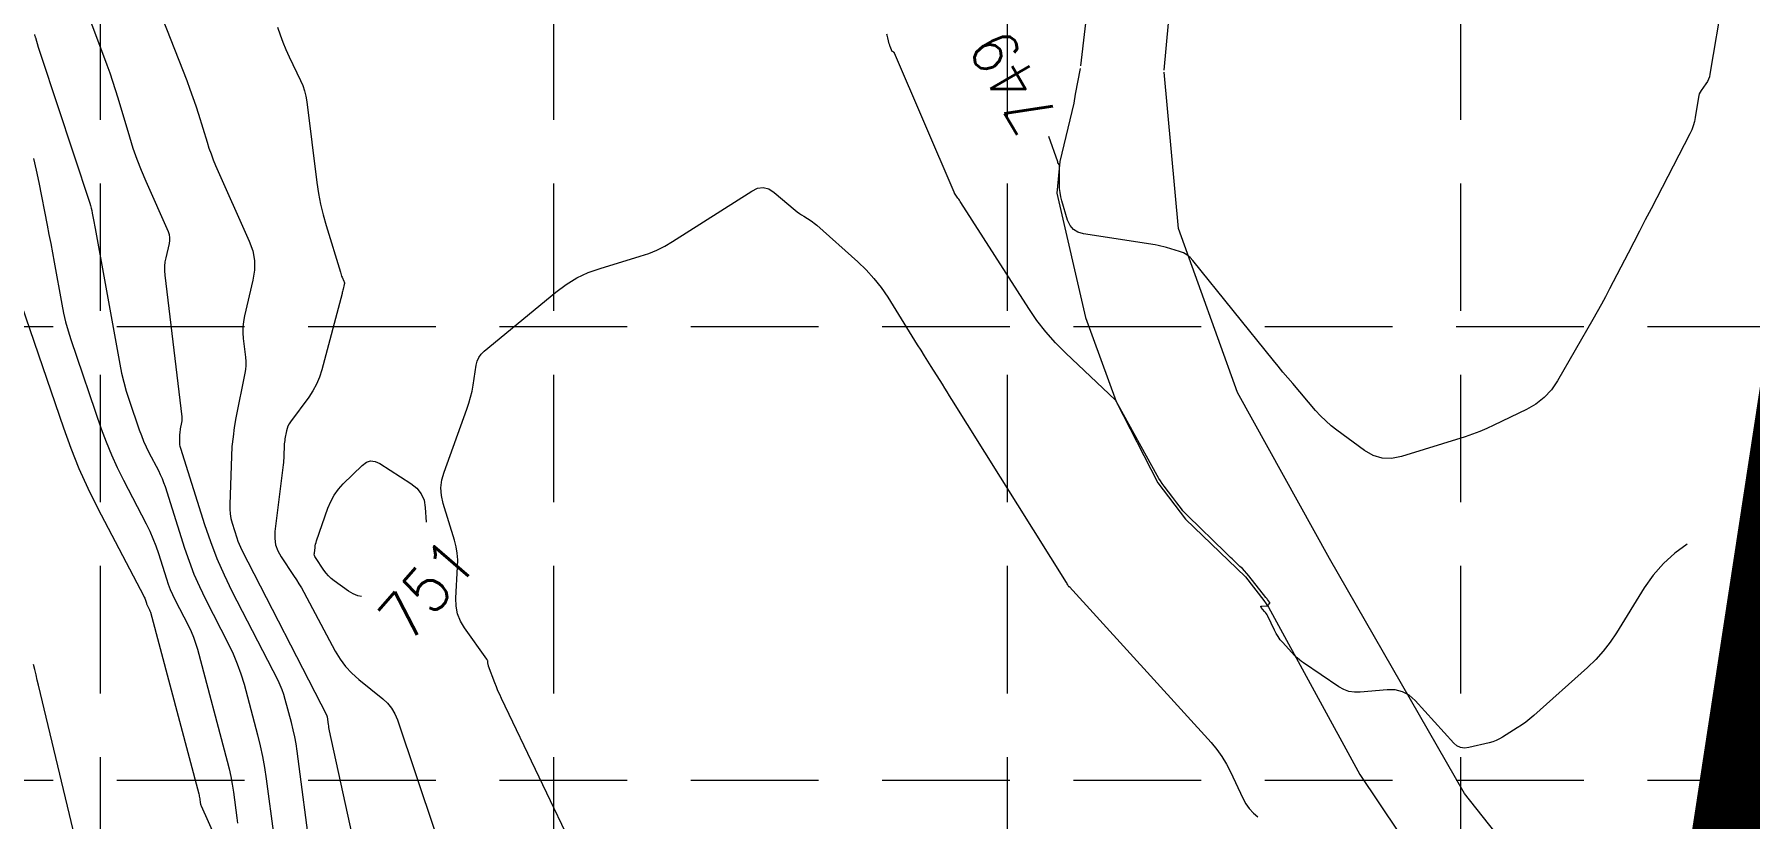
# Model space of a CAD drawing. Header units: feet. Extents: x 46644 to 49208, y 46045 to 47649.
# Drawn here: x 47760 to 47911.3, y 47483.3 to 47552.5 of the extents above; entities that cross this region are included whole.
import ezdxf
from ezdxf.enums import TextEntityAlignment as Align

# ---------------------------------------------------------------- set-up
doc = ezdxf.new("R2010")
doc.units = ezdxf.units.FT
doc.header["$MEASUREMENT"] = 0
doc.linetypes.add('DGN Style 3', pattern=[33.544038, 23.960027, -9.584011])
doc.linetypes.add('HIDDEN', pattern=[0.375, 0.25, -0.125])
for name, color, linetype, lineweight in [('EC', 35, 'Continuous', 0), ('Level 15', 1, 'Continuous', 0), ('LIMITS OF DISTURBANCE', 1, 'HIDDEN', 0)]:
    doc.layers.add(name, color=color, linetype=linetype, lineweight=lineweight)
doc.layers.add('GRID', color=254, linetype='HIDDEN')
doc.layers.add('SILT FENCE', color=200, linetype='Continuous')
doc.styles.add('Style-STANDARD', font='STANDARD.shx')

msp = doc.modelspace()

# ---------------------------------------------------------------- hatches: boundary and pattern name
at = {"layer": 'Level 15', "linetype": 'Continuous', "lineweight": 0}
h = msp.add_hatch(dxfattribs=at)
h.set_pattern_fill('CONCRT', style=0)
h.set_pattern_definition([(65.009, (47929.6965, 47394.2002), (-8.5075, -16.5926), [0.49254, -100.1936]), (-37.1792, (47929.90455, 47394.6466), (-42.5375, 33.1852), [0.44947, -95.6504]), (-161.9928, (47930.2627, 47394.375), (-17.015, -8.2963), [0.59257, -26.24447]), (81.6658, (47932.2089, 47392.3733), (-8.5075, -49.7778), [1.02482, -57.66912]), (-47.00862, (47932.3574, 47393.3873), (-76.5675, 82.963), [0.9081, -123.85574]), (-156.09414, (47932.9766, 47392.7231), (-76.5675, -33.1852), [0.82602, -101.53803]), (62.8545, (47927.828, 47396.5887), (0, -8.2963), [1.02484, -17.62166]), (-65.49846, (47928.29575, 47397.5007), (-25.5225, 58.0741), [0.92482, -81.131]), (-174.93384, (47928.6793, 47396.6591), (-8.5075, 0), [0.83634, -93.11318]), (-56.873, (47932.4458, 47395.93156), (-42.5375, 66.3704), [0.1281, -108.84326]), (66.2754, (47934.435, 47397.4767), (-17.015, -41.4815), [0.17493, -63.26007]), (66.2754, (47931.6644, 47390.4969), (-17.015, -41.4815), [0.17493, -63.26007]), (66.2754, (47930.0482, 47392.5571), (-17.015, -41.4815), [0.17493, -63.26007]), (-83.49977, (47934.2707, 47392.111), (0, -8.2963), [0.1608, -74.98902]), (66.2754, (47930.2258, 47397.0682), (-17.015, -41.4815), [0.17493, -63.26007]), (66.2754, (47927.3486, 47393.2853), (-17.015, -41.4815), [0.17493, -63.26007]), (65.009, (47927.3842, 47391.4204), (-8.5075, -16.5926), [0.49254, -100.1936]), (-37.1792, (47927.59225, 47391.8668), (-42.5375, 33.1852), [0.44947, -95.6504]), (-161.9928, (47927.9504, 47391.5952), (-17.015, -8.2963), [0.59257, -26.24447]), (65.009, (47934.3107, 47395.46976), (-8.5075, -16.5926), [0.49254, -100.1936]), (-37.1792, (47934.51875, 47395.9162), (-42.5375, 33.1852), [0.44947, -95.6504]), (-161.9928, (47934.8769, 47395.6446), (-17.015, -8.2963), [0.59257, -26.24447]), (-56.873, (47927.0465, 47398.7527), (-42.5375, 66.3704), [0.1281, -108.84326]), (-56.873, (47935.48297, 47398.7932), (-42.5375, 66.3704), [0.1281, -108.84326])])
edge = h.paths.add_edge_path()
edge.add_arc((48696.03, 47318.74), 789.5, 171.58064, 178.71823)
edge.add_arc((47802.75, 47338.73), 104, 352.5166, 358.7182, ccw=False)
edge.add_arc((47978.49, 47314.11), 73.46, 171.3269, 179.0647)
edge.add_line((47905.04, 47315.31), (47901.04, 47315.29))
edge.add_arc((47978.49, 47314.11), 77.46, 171.3884, 179.1262, ccw=False)
edge.add_arc((47802.75, 47338.73), 100, 352.5166, 358.7182)
edge.add_arc((48696.03, 47318.74), 793.5, 171.2548, 178.71823, ccw=False)
edge.add_line((47911.75, 47439.39), (47909.7, 47442.33))
edge.add_arc((48721.56, 47311), 822.42, 170.12245, 170.81109, ccw=False)
edge.add_line((47911.34, 47452.08), (47913.31, 47449.09))
edge.add_arc((48696.03, 47318.74), 793.5, 167.29463, 170.54514, ccw=False)
edge.add_arc((47833.19, 47513.28), 91, 347.2946, 352.7212)
edge.add_line((47923.45, 47501.75), (47927.53, 47533.64))
edge.add_arc((48035.65, 47519.83), 109, 163.1125, 172.7212, ccw=False)
edge.add_line((47931.35, 47551.5), (47937.53, 47571.86))
edge.add_line((47937.53, 47571.86), (47941.36, 47570.7))
edge.add_line((47941.36, 47570.7), (47935.18, 47550.34))
edge.add_arc((48035.65, 47519.83), 105, 163.1125, 172.7212)
edge.add_line((47931.5, 47533.14), (47927.42, 47501.24))
edge.add_arc((47833.19, 47513.28), 95, 347.2946, 352.7212, ccw=False)
edge.add_arc((48696.03, 47318.74), 789.5, 167.29463, 170.85932)
edge.add_line((47916.55, 47444.16), (47920.64, 47437.96))
edge.add_line((47920.64, 47437.96), (47919.17, 47427.98))
edge.add_line((47919.17, 47427.98), (47915.04, 47434.34))

# ---------------------------------------------------------------- linework, layer by layer
at = {"layer": 'EC', "color": 35, "linetype": 'DGN Style 3', "lineweight": 0}
for p, q in [((47910.57, 47565.62), (47907.79, 47548.98)), ((47769.41, 47558.73), (47773.45, 47548.42)), ((47766.43, 47549.79), (47764.01, 47556.28)), ((47781.45, 47553.14), (47781.68, 47552.47)), ((47760.01, 47552.48), (47760.02, 47552.45)), ((47760.02, 47552.45), (47760.03, 47552.42)), ((47760.03, 47552.42), (47760.07, 47552.31)), ((47760.07, 47552.31), (47760.08, 47552.29)), ((47760.08, 47552.29), (47760.09, 47552.26)), ((47760.09, 47552.26), (47760.09, 47552.24)), ((47760.09, 47552.24), (47760.1, 47552.22)), ((47760.1, 47552.22), (47760.35, 47551.38)), ((47760.35, 47551.38), (47760.4, 47551.2)), ((47781.68, 47552.47), (47781.93, 47551.81)), ((47781.93, 47551.81), (47782.2, 47551.16)), ((47835.22, 47552.42), (47835.18, 47552.53)), ((47835.26, 47552.31), (47835.22, 47552.42)), ((47835.29, 47552.2), (47835.26, 47552.31)), ((47835.41, 47551.66), (47835.29, 47552.2)), ((47835.43, 47551.6), (47835.41, 47551.66)), ((47835.45, 47551.54), (47835.43, 47551.6)), ((47835.47, 47551.48), (47835.45, 47551.54)), ((47835.49, 47551.42), (47835.47, 47551.48)), ((47835.6, 47551.15), (47835.49, 47551.42)), ((47760.4, 47551.2), (47760.46, 47551.02)), ((47760.46, 47551.02), (47760.52, 47550.84)), ((47760.52, 47550.84), (47760.57, 47550.66)), ((47760.57, 47550.66), (47764.89, 47537.6)), ((47782.2, 47551.16), (47782.49, 47550.51)), ((47782.49, 47550.51), (47783.49, 47548.43)), ((47835.6, 47551.14), (47835.6, 47551.15)), ((47835.61, 47551.13), (47835.6, 47551.14)), ((47835.61, 47551.12), (47835.61, 47551.13)), ((47835.62, 47551.1), (47835.61, 47551.12)), ((47835.63, 47551.04), (47835.62, 47551.1)), ((47835.64, 47551.02), (47835.63, 47551.04)), ((47835.65, 47551.01), (47835.64, 47551.02)), ((47835.66, 47550.99), (47835.65, 47551.01)), ((47835.68, 47550.98), (47835.66, 47550.99)), ((47835.79, 47550.93), (47835.68, 47550.98)), ((47835.82, 47550.91), (47835.79, 47550.93)), ((47835.84, 47550.89), (47835.82, 47550.91)), ((47835.86, 47550.87), (47835.84, 47550.89)), ((47835.88, 47550.84), (47835.86, 47550.87)), ((47841.14, 47538.58), (47835.88, 47550.84)), ((47766.69, 47549.07), (47766.43, 47549.79)), ((47766.94, 47548.34), (47766.69, 47549.07)), ((47773.45, 47548.42), (47773.73, 47547.68)), ((47783.49, 47548.43), (47783.68, 47547.98)), ((47907.66, 47548.55), (47907.56, 47548.34)), ((47907.74, 47548.76), (47907.66, 47548.55)), ((47907.79, 47548.98), (47907.74, 47548.76)), ((47767.18, 47547.61), (47766.94, 47548.34)), ((47767.4, 47546.87), (47767.18, 47547.61)), ((47768.42, 47543.42), (47767.4, 47546.87)), ((47773.73, 47547.68), (47774, 47546.94)), ((47774, 47546.94), (47774.25, 47546.2)), ((47783.68, 47547.98), (47783.84, 47547.51)), ((47783.84, 47547.51), (47783.96, 47547.04)), ((47783.96, 47547.04), (47784.04, 47546.55)), ((47906.77, 47546.95), (47906.49, 47545.18)), ((47906.8, 47547.11), (47906.77, 47546.95)), ((47906.85, 47547.26), (47906.8, 47547.11)), ((47906.92, 47547.4), (47906.85, 47547.26)), ((47907.01, 47547.54), (47906.92, 47547.4)), ((47907.44, 47548.15), (47907.01, 47547.54)), ((47907.56, 47548.34), (47907.44, 47548.15)), ((47774.25, 47546.2), (47774.48, 47545.45)), ((47774.48, 47545.45), (47775.24, 47542.99)), ((47784.04, 47546.55), (47784.93, 47539.42)), ((47906.19, 47544.08), (47906.02, 47543.73)), ((47906.32, 47544.43), (47906.19, 47544.08)), ((47906.42, 47544.8), (47906.32, 47544.43)), ((47906.49, 47545.18), (47906.42, 47544.8)), ((47768.73, 47542.43), (47768.42, 47543.42)), ((47769.08, 47541.45), (47768.73, 47542.43)), ((47775.24, 47542.99), (47775.4, 47542.47)), ((47775.4, 47542.47), (47775.59, 47541.95)), ((47850.27, 47541.27), (47849.48, 47543.5)), ((47906.02, 47543.73), (47902.59, 47537.1)), ((47759.92, 47541.56), (47760.18, 47540.51)), ((47769.45, 47540.48), (47769.08, 47541.45)), ((47775.59, 47541.95), (47775.79, 47541.44)), ((47775.79, 47541.44), (47776, 47540.93)), ((47776, 47540.93), (47778.97, 47534.25)), ((47850.28, 47541.26), (47850.27, 47541.27)), ((47850.28, 47541.25), (47850.28, 47541.26)), ((47850.28, 47541.24), (47850.28, 47541.25)), ((47850.28, 47541.22), (47850.28, 47541.24)), ((47850.29, 47541.16), (47850.28, 47541.22)), ((47850.29, 47541.15), (47850.29, 47541.16)), ((47850.3, 47541.13), (47850.29, 47541.15)), ((47850.31, 47541.11), (47850.3, 47541.13)), ((47850.32, 47541.1), (47850.31, 47541.11)), ((47850.38, 47541.03), (47850.32, 47541.1)), ((47850.39, 47541.01), (47850.38, 47541.03)), ((47850.4, 47540.99), (47850.39, 47541.01)), ((47850.41, 47540.97), (47850.4, 47540.99)), ((47850.41, 47540.94), (47850.41, 47540.97)), ((47850.41, 47539.27), (47850.41, 47540.94)), ((47760.18, 47540.51), (47760.4, 47539.44)), ((47760.4, 47539.44), (47761.14, 47535.66)), ((47769.86, 47539.52), (47769.45, 47540.48)), ((47771.83, 47535.08), (47769.86, 47539.52)), ((47784.93, 47539.42), (47785.07, 47538.46)), ((47785.07, 47538.46), (47785.25, 47537.51)), ((47816.29, 47534.22), (47823.28, 47538.68)), ((47823.28, 47538.68), (47823.8, 47538.92)), ((47823.8, 47538.92), (47824.3, 47538.98)), ((47824.3, 47538.98), (47824.79, 47538.86)), ((47824.79, 47538.86), (47825.27, 47538.55)), ((47825.27, 47538.55), (47827.12, 47537)), ((47841.14, 47538.57), (47841.14, 47538.58)), ((47841.14, 47538.56), (47841.14, 47538.57)), ((47841.14, 47538.57), (47841.14, 47538.57)), ((47841.15, 47538.56), (47841.14, 47538.56)), ((47841.16, 47538.53), (47841.15, 47538.56)), ((47841.16, 47538.52), (47841.16, 47538.53)), ((47841.16, 47538.53), (47841.16, 47538.53)), ((47841.16, 47538.5), (47841.16, 47538.52)), ((47841.16, 47538.52), (47841.16, 47538.52)), ((47841.16, 47538.52), (47841.16, 47538.52)), ((47841.16, 47538.49), (47841.16, 47538.5)), ((47841.16, 47538.5), (47841.16, 47538.5)), ((47841.16, 47538.5), (47841.16, 47538.5)), ((47841.46, 47538.06), (47841.16, 47538.49)), ((47841.16, 47538.49), (47841.16, 47538.49)), ((47841.53, 47537.96), (47841.46, 47538.06)), ((47841.59, 47537.87), (47841.53, 47537.96)), ((47841.66, 47537.77), (47841.59, 47537.87)), ((47841.72, 47537.67), (47841.66, 47537.77)), ((47850.43, 47538.9), (47850.41, 47539.27)), ((47850.47, 47538.54), (47850.43, 47538.9)), ((47850.53, 47538.18), (47850.47, 47538.54)), ((47850.63, 47537.82), (47850.53, 47538.18)), ((47851.14, 47536.11), (47850.63, 47537.82)), ((47764.89, 47537.6), (47764.96, 47537.39)), ((47764.96, 47537.39), (47765.02, 47537.17)), ((47765.02, 47537.17), (47765.07, 47536.95)), ((47765.07, 47536.95), (47765.12, 47536.73)), ((47765.12, 47536.73), (47765.26, 47536)), ((47785.25, 47537.51), (47785.47, 47536.57)), ((47785.47, 47536.57), (47785.74, 47535.63)), ((47827.12, 47537), (47827.3, 47536.85)), ((47827.3, 47536.85), (47827.49, 47536.71)), ((47827.49, 47536.71), (47827.68, 47536.58)), ((47827.68, 47536.58), (47827.87, 47536.45)), ((47827.87, 47536.45), (47828.52, 47536.05)), ((47847.71, 47528.33), (47841.72, 47537.67)), ((47902.59, 47537.1), (47902.09, 47536.13)), ((47761.14, 47535.66), (47761.29, 47534.85)), ((47761.29, 47534.85), (47761.45, 47534.04)), ((47765.26, 47536), (47765.29, 47535.84)), ((47765.29, 47535.84), (47765.32, 47535.68)), ((47765.32, 47535.68), (47765.35, 47535.53)), ((47765.35, 47535.53), (47765.38, 47535.37)), ((47765.38, 47535.37), (47767.54, 47523.42)), ((47771.92, 47534.83), (47771.83, 47535.08)), ((47771.96, 47534.57), (47771.92, 47534.83)), ((47785.74, 47535.63), (47787, 47531.51)), ((47828.52, 47536.05), (47828.65, 47535.96)), ((47828.65, 47535.96), (47828.78, 47535.86)), ((47828.78, 47535.86), (47828.91, 47535.76)), ((47828.91, 47535.76), (47829.03, 47535.66)), ((47829.03, 47535.66), (47832.63, 47532.44)), ((47851.35, 47535.65), (47851.14, 47536.11)), ((47851.65, 47535.29), (47851.35, 47535.65)), ((47852.04, 47535.04), (47851.65, 47535.29)), ((47852.53, 47534.91), (47852.04, 47535.04)), ((47858.86, 47533.92), (47852.53, 47534.91)), ((47901.59, 47535.15), (47901.08, 47534.18)), ((47902.09, 47536.13), (47901.59, 47535.15)), ((47761.45, 47534.04), (47761.6, 47533.23)), ((47761.6, 47533.23), (47761.75, 47532.41)), ((47771.63, 47532.8), (47771.92, 47534.05)), ((47771.92, 47534.05), (47771.97, 47534.31)), ((47771.97, 47534.31), (47771.96, 47534.57)), ((47778.97, 47534.25), (47779.27, 47533.41)), ((47779.27, 47533.41), (47779.42, 47532.56)), ((47814.19, 47533.17), (47814.91, 47533.47)), ((47814.91, 47533.47), (47815.61, 47533.82)), ((47815.61, 47533.82), (47816.29, 47534.22)), ((47859.11, 47533.88), (47858.86, 47533.92)), ((47859.37, 47533.82), (47859.11, 47533.88)), ((47859.62, 47533.76), (47859.37, 47533.82)), ((47859.86, 47533.69), (47859.62, 47533.76)), ((47861.02, 47533.35), (47859.86, 47533.69)), ((47861.36, 47533.22), (47861.02, 47533.35)), ((47901.08, 47534.18), (47900.58, 47533.21)), ((47757.76, 47531.89), (47762.57, 47517.8)), ((47761.75, 47532.41), (47762.42, 47528.71)), ((47771.51, 47531.65), (47771.52, 47532.04)), ((47771.52, 47532.04), (47771.55, 47532.42)), ((47771.55, 47532.42), (47771.63, 47532.8)), ((47779.42, 47532.56), (47779.43, 47531.69)), ((47808.86, 47531.48), (47809.91, 47531.85)), ((47809.91, 47531.85), (47813.45, 47532.92)), ((47813.45, 47532.92), (47814.19, 47533.17)), ((47832.63, 47532.44), (47833.38, 47531.73)), ((47833.38, 47531.73), (47834.06, 47530.97)), ((47861.66, 47533.04), (47861.36, 47533.22)), ((47861.94, 47532.83), (47861.66, 47533.04)), ((47862.19, 47532.56), (47861.94, 47532.83)), ((47869.29, 47523.73), (47862.19, 47532.56)), ((47900.58, 47533.21), (47898.93, 47530.04)), ((47771.54, 47531.26), (47771.51, 47531.65)), ((47773.04, 47518.77), (47771.54, 47531.26)), ((47779.29, 47530.81), (47778.55, 47527.67)), ((47779.43, 47531.69), (47779.29, 47530.81)), ((47787, 47531.51), (47787.03, 47531.4)), ((47787.03, 47531.4), (47787.07, 47531.29)), ((47787.07, 47531.29), (47787.11, 47531.18)), ((47787.11, 47531.18), (47787.16, 47531.08)), ((47787.16, 47531.08), (47787.31, 47530.73)), ((47787.34, 47530.43), (47787.24, 47530.01)), ((47787.31, 47530.73), (47787.34, 47530.66)), ((47787.34, 47530.66), (47787.35, 47530.58)), ((47787.35, 47530.51), (47787.34, 47530.43)), ((47787.35, 47530.58), (47787.35, 47530.51)), ((47806.01, 47529.77), (47806.91, 47530.44)), ((47806.91, 47530.44), (47807.86, 47531.01)), ((47807.86, 47531.01), (47808.86, 47531.48)), ((47834.06, 47530.97), (47834.69, 47530.16)), ((47762.42, 47528.71), (47762.58, 47527.92)), ((47787.15, 47529.64), (47785.36, 47522.9)), ((47787.17, 47529.73), (47787.15, 47529.64)), ((47787.19, 47529.82), (47787.17, 47529.73)), ((47787.22, 47529.92), (47787.19, 47529.82)), ((47787.24, 47530.01), (47787.22, 47529.92)), ((47799.69, 47524.55), (47806.01, 47529.77)), ((47834.69, 47530.16), (47835.27, 47529.31)), ((47835.27, 47529.31), (47837.88, 47525.1)), ((47898.21, 47528.69), (47897.84, 47528.02)), ((47898.57, 47529.36), (47898.21, 47528.69)), ((47898.93, 47530.04), (47898.57, 47529.36)), ((47762.58, 47527.92), (47762.76, 47527.14)), ((47778.45, 47527.17), (47778.4, 47526.67)), ((47778.55, 47527.67), (47778.45, 47527.17)), ((47848.43, 47527.27), (47847.71, 47528.33)), ((47849.22, 47526.26), (47848.43, 47527.27)), ((47897.46, 47527.36), (47894.34, 47521.94)), ((47897.84, 47528.02), (47897.46, 47527.36)), ((47762.76, 47527.14), (47762.98, 47526.36)), ((47762.98, 47526.36), (47763.23, 47525.59)), ((47778.4, 47526.67), (47778.39, 47526.17)), ((47778.39, 47526.17), (47778.43, 47525.66)), ((47778.43, 47525.66), (47778.63, 47524.01)), ((47850.06, 47525.3), (47849.22, 47526.26)), ((47763.23, 47525.59), (47765.91, 47517.71)), ((47799.22, 47523.99), (47799.42, 47524.29)), ((47799.42, 47524.29), (47799.69, 47524.55)), ((47837.88, 47525.1), (47838.18, 47524.63)), ((47838.18, 47524.63), (47838.48, 47524.15)), ((47838.48, 47524.15), (47838.77, 47523.67)), ((47850.97, 47524.39), (47850.06, 47525.3)), ((47855.33, 47520.26), (47850.97, 47524.39)), ((47767.54, 47523.42), (47767.71, 47522.61)), ((47778.63, 47522.95), (47778.58, 47522.6)), ((47778.63, 47524.01), (47778.66, 47523.65)), ((47778.66, 47523.3), (47778.63, 47522.95)), ((47778.66, 47523.65), (47778.66, 47523.3)), ((47785.36, 47522.9), (47785.16, 47522.26)), ((47798.71, 47521.55), (47798.98, 47523.31)), ((47798.98, 47523.31), (47799.07, 47523.67)), ((47799.07, 47523.67), (47799.22, 47523.99)), ((47838.77, 47523.67), (47839.07, 47523.19)), ((47839.07, 47523.19), (47840.06, 47521.63)), ((47869.71, 47523.22), (47869.29, 47523.73)), ((47870.13, 47522.7), (47869.71, 47523.22)), ((47870.56, 47522.19), (47870.13, 47522.7)), ((47767.71, 47522.61), (47767.9, 47521.81)), ((47767.9, 47521.81), (47768.12, 47521.02)), ((47778.58, 47522.6), (47777.79, 47518.67)), ((47784.9, 47521.65), (47784.58, 47521.06)), ((47785.16, 47522.26), (47784.9, 47521.65)), ((47798.61, 47521.01), (47798.71, 47521.55)), ((47840.06, 47521.63), (47840.27, 47521.29)), ((47840.27, 47521.29), (47840.48, 47520.96)), ((47870.99, 47521.69), (47870.56, 47522.19)), ((47873.01, 47519.33), (47870.99, 47521.69)), ((47893.8, 47521.15), (47893.17, 47520.46)), ((47894.34, 47521.94), (47893.8, 47521.15)), ((47768.12, 47521.02), (47768.37, 47520.23)), ((47768.37, 47520.23), (47769.26, 47517.62)), ((47784.21, 47520.5), (47782.6, 47518.31)), ((47784.58, 47521.06), (47784.21, 47520.5)), ((47798.16, 47519.45), (47798.34, 47519.96)), ((47798.34, 47519.96), (47798.49, 47520.48)), ((47798.49, 47520.48), (47798.61, 47521.01)), ((47840.48, 47520.96), (47840.69, 47520.62)), ((47840.69, 47520.62), (47840.9, 47520.29)), ((47840.9, 47520.29), (47851.02, 47504.15)), ((47855.34, 47520.26), (47855.33, 47520.26)), ((47855.34, 47520.25), (47855.34, 47520.26)), ((47855.35, 47520.25), (47855.34, 47520.25)), ((47855.35, 47520.24), (47855.35, 47520.25)), ((47855.37, 47520.22), (47855.35, 47520.24)), ((47855.38, 47520.22), (47855.37, 47520.22)), ((47855.39, 47520.21), (47855.38, 47520.22)), ((47855.39, 47520.2), (47855.39, 47520.21)), ((47855.4, 47520.19), (47855.39, 47520.2)), ((47855.42, 47520.14), (47855.4, 47520.19)), ((47855.43, 47520.12), (47855.42, 47520.14)), ((47855.44, 47520.11), (47855.43, 47520.12)), ((47855.44, 47520.09), (47855.44, 47520.11)), ((47855.45, 47520.08), (47855.44, 47520.09)), ((47855.52, 47519.96), (47855.45, 47520.08)), ((47855.53, 47519.93), (47855.52, 47519.96)), ((47855.55, 47519.89), (47855.53, 47519.93)), ((47855.57, 47519.86), (47855.55, 47519.89)), ((47855.59, 47519.83), (47855.57, 47519.86)), ((47859.05, 47513.57), (47855.59, 47519.83)), ((47892.44, 47519.88), (47891.61, 47519.4)), ((47893.17, 47520.46), (47892.44, 47519.88)), ((47772.91, 47517.69), (47773.02, 47518.27)), ((47773.02, 47518.27), (47773.04, 47518.4)), ((47773.05, 47518.65), (47773.04, 47518.77)), ((47773.04, 47518.4), (47773.05, 47518.52)), ((47773.05, 47518.52), (47773.05, 47518.65)), ((47777.79, 47518.67), (47777.64, 47517.83)), ((47782.48, 47518.13), (47782.38, 47517.94)), ((47782.6, 47518.31), (47782.48, 47518.13)), ((47796.14, 47513.89), (47798.16, 47519.45)), ((47873.44, 47518.86), (47873.01, 47519.33)), ((47873.9, 47518.41), (47873.44, 47518.86)), ((47874.39, 47517.98), (47873.9, 47518.41)), ((47891.61, 47519.4), (47888.74, 47518.01)), ((47762.57, 47517.8), (47763.22, 47515.99)), ((47765.91, 47517.71), (47766.34, 47516.55)), ((47769.26, 47517.62), (47769.45, 47517.11)), ((47769.45, 47517.11), (47769.65, 47516.6)), ((47769.65, 47516.6), (47769.88, 47516.1)), ((47772.83, 47516.65), (47772.85, 47517.21)), ((47772.83, 47516.48), (47772.83, 47516.65)), ((47772.85, 47517.21), (47772.86, 47517.34)), ((47772.86, 47517.34), (47772.87, 47517.46)), ((47772.87, 47517.46), (47772.89, 47517.57)), ((47772.89, 47517.57), (47772.91, 47517.69)), ((47777.53, 47516.99), (47777.44, 47516.14)), ((47777.64, 47517.83), (47777.53, 47516.99)), ((47782.09, 47516.68), (47782.07, 47516.53)), ((47782.11, 47516.83), (47782.09, 47516.68)), ((47782.25, 47517.53), (47782.11, 47516.83)), ((47782.31, 47517.74), (47782.25, 47517.53)), ((47782.38, 47517.94), (47782.31, 47517.74)), ((47874.89, 47517.59), (47874.39, 47517.98)), ((47877.33, 47515.8), (47874.89, 47517.59)), ((47886.2, 47517), (47880.58, 47515.26)), ((47886.85, 47517.22), (47886.2, 47517)), ((47887.49, 47517.46), (47886.85, 47517.22)), ((47888.12, 47517.72), (47887.49, 47517.46)), ((47888.74, 47518.01), (47888.12, 47517.72)), ((47763.22, 47515.99), (47763.94, 47514.21)), ((47766.34, 47516.55), (47766.8, 47515.4)), ((47766.8, 47515.4), (47767.31, 47514.28)), ((47769.88, 47516.1), (47770.12, 47515.61)), ((47770.12, 47515.61), (47770.95, 47514.02)), ((47772.85, 47516.31), (47772.83, 47516.48)), ((47772.88, 47516.14), (47772.85, 47516.31)), ((47772.92, 47515.98), (47772.88, 47516.14)), ((47775.06, 47509.22), (47772.92, 47515.98)), ((47777.4, 47515.28), (47777.24, 47511.02)), ((47777.44, 47516.14), (47777.4, 47515.28)), ((47782, 47515.11), (47781.99, 47514.92)), ((47782.01, 47515.31), (47782, 47515.11)), ((47782.04, 47516.23), (47782.01, 47515.31)), ((47782.05, 47516.38), (47782.04, 47516.23)), ((47782.07, 47516.53), (47782.05, 47516.38)), ((47878.09, 47515.36), (47877.33, 47515.8)), ((47878.88, 47515.12), (47878.09, 47515.36)), ((47879.71, 47515.09), (47878.88, 47515.12)), ((47880.58, 47515.26), (47879.71, 47515.09)), ((47763.94, 47514.21), (47764.73, 47512.46)), ((47767.31, 47514.28), (47767.86, 47513.17)), ((47770.95, 47514.02), (47771.12, 47513.68)), ((47771.12, 47513.68), (47771.28, 47513.33)), ((47781.95, 47514.52), (47781.23, 47508.64)), ((47781.97, 47514.72), (47781.95, 47514.52)), ((47781.99, 47514.92), (47781.97, 47514.72)), ((47787.26, 47512.85), (47788.92, 47514.48)), ((47788.92, 47514.48), (47789.29, 47514.75)), ((47789.29, 47514.75), (47789.67, 47514.87)), ((47789.67, 47514.87), (47790.06, 47514.83)), ((47790.06, 47514.83), (47790.47, 47514.64)), ((47790.47, 47514.64), (47793.22, 47512.89)), ((47795.95, 47513.2), (47796.14, 47513.89)), ((47859.18, 47513.33), (47859.05, 47513.57)), ((47764.73, 47512.46), (47765.59, 47510.74)), ((47767.86, 47513.17), (47769.87, 47509.32)), ((47771.28, 47513.33), (47771.41, 47512.97)), ((47771.41, 47512.97), (47771.54, 47512.61)), ((47771.54, 47512.61), (47773.25, 47507.18)), ((47786.46, 47511.86), (47786.83, 47512.37)), ((47786.83, 47512.37), (47787.26, 47512.85)), ((47793.22, 47512.89), (47793.74, 47512.48)), ((47793.74, 47512.48), (47794.12, 47511.98)), ((47795.87, 47512.51), (47795.95, 47513.2)), ((47795.91, 47511.82), (47795.87, 47512.51)), ((47859.33, 47513.1), (47859.18, 47513.33)), ((47859.48, 47512.88), (47859.33, 47513.1)), ((47859.64, 47512.65), (47859.48, 47512.88)), ((47860.41, 47511.63), (47859.64, 47512.65)), ((47765.59, 47510.74), (47769.66, 47502.93)), ((47777.24, 47511.02), (47777.24, 47510.6)), ((47777.24, 47510.6), (47777.28, 47510.19)), ((47784.9, 47507.82), (47785.9, 47510.7)), ((47785.9, 47510.7), (47786.15, 47511.3)), ((47786.15, 47511.3), (47786.46, 47511.86)), ((47794.12, 47511.98), (47794.38, 47511.41)), ((47794.38, 47511.41), (47794.49, 47510.75)), ((47794.49, 47510.75), (47794.58, 47509.47)), ((47796.07, 47511.12), (47795.91, 47511.82)), ((47797.06, 47507.87), (47796.07, 47511.12)), ((47860.5, 47511.52), (47860.41, 47511.63)), ((47860.59, 47511.4), (47860.5, 47511.52)), ((47860.68, 47511.29), (47860.59, 47511.4)), ((47860.77, 47511.17), (47860.68, 47511.29)), ((47861.18, 47510.64), (47860.77, 47511.17)), ((47861.31, 47510.47), (47861.18, 47510.64)), ((47769.87, 47509.32), (47770.18, 47508.68)), ((47775.57, 47507.72), (47775.06, 47509.22)), ((47777.28, 47510.19), (47777.35, 47509.79)), ((47777.35, 47509.79), (47777.46, 47509.38)), ((47777.46, 47509.38), (47777.87, 47508.08)), ((47861.44, 47510.32), (47861.31, 47510.47)), ((47861.58, 47510.17), (47861.44, 47510.32)), ((47861.73, 47510.02), (47861.58, 47510.17)), ((47865.07, 47506.78), (47861.73, 47510.02)), ((47770.18, 47508.68), (47770.47, 47508.03)), ((47770.47, 47508.03), (47770.73, 47507.37)), ((47776.14, 47506.24), (47775.57, 47507.72)), ((47777.87, 47508.08), (47777.97, 47507.8)), ((47777.97, 47507.8), (47778.07, 47507.53)), ((47778.07, 47507.53), (47778.19, 47507.26)), ((47781.23, 47508.64), (47781.21, 47508.04)), ((47781.21, 47508.04), (47781.29, 47507.47)), ((47784.79, 47507.38), (47784.82, 47507.53)), ((47784.82, 47507.53), (47784.86, 47507.68)), ((47784.86, 47507.68), (47784.9, 47507.82)), ((47797.21, 47507.3), (47797.06, 47507.87)), ((47905.79, 47507.54), (47904.68, 47506.73)), ((47770.73, 47507.37), (47770.96, 47506.7)), ((47770.96, 47506.7), (47771.66, 47504.47)), ((47773.25, 47507.18), (47773.65, 47506.03)), ((47773.65, 47506.03), (47774.08, 47504.89)), ((47776.78, 47504.78), (47776.14, 47506.24)), ((47778.19, 47507.26), (47778.32, 47507)), ((47778.32, 47507), (47785.8, 47492.4)), ((47781.29, 47507.47), (47781.48, 47506.93)), ((47781.48, 47506.93), (47781.77, 47506.41)), ((47781.77, 47506.41), (47782.88, 47504.75)), ((47784.7, 47506.64), (47784.71, 47506.74)), ((47784.72, 47506.54), (47784.7, 47506.64)), ((47784.71, 47506.74), (47784.77, 47507.23)), ((47784.75, 47506.45), (47784.72, 47506.54)), ((47784.8, 47506.36), (47784.75, 47506.45)), ((47784.77, 47507.23), (47784.79, 47507.38)), ((47785.55, 47505.24), (47784.8, 47506.36)), ((47797.31, 47506.72), (47797.21, 47507.3)), ((47797.35, 47506.14), (47797.31, 47506.72)), ((47797.34, 47505.54), (47797.35, 47506.14)), ((47865.22, 47506.64), (47865.07, 47506.78)), ((47865.36, 47506.5), (47865.22, 47506.64)), ((47865.51, 47506.36), (47865.36, 47506.5)), ((47865.66, 47506.22), (47865.51, 47506.36)), ((47866.34, 47505.57), (47865.66, 47506.22)), ((47904.68, 47506.73), (47903.68, 47505.81)), ((47774.08, 47504.89), (47774.57, 47503.78)), ((47777.47, 47503.35), (47776.78, 47504.78)), ((47782.88, 47504.75), (47783.12, 47504.39)), ((47785.75, 47504.97), (47785.55, 47505.24)), ((47785.96, 47504.73), (47785.75, 47504.97)), ((47786.2, 47504.5), (47785.96, 47504.73)), ((47786.46, 47504.3), (47786.2, 47504.5)), ((47797.18, 47502.77), (47797.34, 47505.54)), ((47866.55, 47505.37), (47866.34, 47505.57)), ((47866.75, 47505.16), (47866.55, 47505.37)), ((47866.94, 47504.94), (47866.75, 47505.16)), ((47867.12, 47504.72), (47866.94, 47504.94)), ((47868.63, 47502.83), (47867.12, 47504.72)), ((47902.79, 47504.79), (47902, 47503.66)), ((47903.68, 47505.81), (47902.79, 47504.79)), ((47771.66, 47504.47), (47771.82, 47504)), ((47771.82, 47504), (47772, 47503.54)), ((47772, 47503.54), (47772.2, 47503.08)), ((47772.2, 47503.08), (47772.41, 47502.63)), ((47774.57, 47503.78), (47775.1, 47502.68)), ((47781.5, 47495.5), (47777.47, 47503.35)), ((47783.12, 47504.39), (47783.34, 47504.02)), ((47783.34, 47504.02), (47783.56, 47503.66)), ((47783.56, 47503.66), (47783.77, 47503.28)), ((47783.77, 47503.28), (47786.54, 47498.1)), ((47787.73, 47503.39), (47786.46, 47504.3)), ((47788.13, 47503.15), (47787.73, 47503.39)), ((47788.55, 47502.97), (47788.13, 47503.15)), ((47788.86, 47502.9), (47788.55, 47502.97)), ((47851.02, 47504.15), (47851.04, 47504.13)), ((47851.04, 47504.13), (47851.05, 47504.11)), ((47851.05, 47504.11), (47851.06, 47504.08)), ((47851.06, 47504.08), (47851.08, 47504.06)), ((47851.08, 47504.06), (47851.11, 47503.98)), ((47851.11, 47503.98), (47851.12, 47503.96)), ((47851.12, 47503.96), (47851.13, 47503.95)), ((47851.13, 47503.95), (47851.14, 47503.93)), ((47851.14, 47503.93), (47851.15, 47503.91)), ((47851.15, 47503.91), (47851.23, 47503.79)), ((47851.23, 47503.79), (47851.23, 47503.78)), ((47851.23, 47503.78), (47851.24, 47503.78)), ((47851.24, 47503.78), (47851.25, 47503.77)), ((47851.25, 47503.77), (47851.28, 47503.78)), ((47851.25, 47503.77), (47851.25, 47503.77)), ((47851.28, 47503.78), (47851.29, 47503.78)), ((47851.29, 47503.78), (47851.3, 47503.78)), ((47851.3, 47503.78), (47851.3, 47503.77)), ((47851.3, 47503.77), (47851.3, 47503.77)), ((47851.3, 47503.77), (47863.79, 47490.02)), ((47902, 47503.66), (47899.54, 47499.69)), ((47769.66, 47502.93), (47769.7, 47502.85)), ((47769.7, 47502.85), (47769.74, 47502.77)), ((47769.74, 47502.77), (47769.77, 47502.68)), ((47769.77, 47502.68), (47769.8, 47502.6)), ((47769.8, 47502.6), (47769.89, 47502.31)), ((47769.89, 47502.31), (47769.91, 47502.25)), ((47769.91, 47502.25), (47769.93, 47502.19)), ((47769.93, 47502.19), (47769.96, 47502.13)), ((47769.96, 47502.13), (47769.99, 47502.08)), ((47769.99, 47502.08), (47770.14, 47501.78)), ((47770.14, 47501.78), (47770.17, 47501.72)), ((47770.17, 47501.72), (47770.2, 47501.65)), ((47770.2, 47501.65), (47770.22, 47501.58)), ((47770.22, 47501.58), (47770.24, 47501.52)), ((47770.24, 47501.52), (47774.51, 47485.49)), ((47772.41, 47502.63), (47773.6, 47500.32)), ((47775.1, 47502.68), (47777.13, 47498.71)), ((47797.2, 47502.06), (47797.18, 47502.77)), ((47797.33, 47501.39), (47797.2, 47502.06)), ((47868.16, 47502.03), (47868.2, 47502.06)), ((47868.17, 47501.99), (47868.16, 47502.03)), ((47868.21, 47501.93), (47868.17, 47501.99)), ((47868.2, 47502.06), (47868.27, 47502.07)), ((47868.51, 47501.6), (47868.21, 47501.93)), ((47868.27, 47502.07), (47868.69, 47502.08)), ((47868.59, 47501.5), (47868.51, 47501.6)), ((47868.67, 47501.39), (47868.59, 47501.5)), ((47868.66, 47502.78), (47868.63, 47502.83)), ((47868.7, 47502.73), (47868.66, 47502.78)), ((47868.69, 47502.08), (47868.74, 47502.08)), ((47868.74, 47502.69), (47868.7, 47502.73)), ((47868.78, 47502.64), (47868.74, 47502.69)), ((47868.74, 47502.08), (47868.78, 47502.1)), ((47868.95, 47502.41), (47868.78, 47502.64)), ((47868.78, 47502.1), (47868.82, 47502.12)), ((47868.82, 47502.12), (47868.85, 47502.16)), ((47868.85, 47502.16), (47868.95, 47502.3)), ((47868.96, 47502.38), (47868.95, 47502.41)), ((47868.95, 47502.3), (47868.96, 47502.33)), ((47868.97, 47502.35), (47868.96, 47502.38)), ((47868.96, 47502.33), (47868.97, 47502.35)), ((47773.6, 47500.32), (47773.84, 47499.82)), ((47797.58, 47500.74), (47797.33, 47501.39)), ((47797.95, 47500.14), (47797.58, 47500.74)), ((47799.92, 47497.38), (47797.95, 47500.14)), ((47868.74, 47501.28), (47868.67, 47501.39)), ((47868.8, 47501.16), (47868.74, 47501.28)), ((47869.37, 47499.94), (47868.8, 47501.16)), ((47869.52, 47499.65), (47869.37, 47499.94)), ((47773.84, 47499.82), (47774.05, 47499.31)), ((47774.05, 47499.31), (47774.23, 47498.79)), ((47774.23, 47498.79), (47774.39, 47498.26)), ((47777.13, 47498.71), (47777.55, 47497.86)), ((47869.7, 47499.37), (47869.52, 47499.65)), ((47869.89, 47499.1), (47869.7, 47499.37)), ((47870.11, 47498.84), (47869.89, 47499.1)), ((47871.16, 47497.7), (47870.11, 47498.84)), ((47898.98, 47498.87), (47898.37, 47498.09)), ((47899.54, 47499.69), (47898.98, 47498.87)), ((47760.04, 47496.46), (47759.93, 47496.92)), ((47774.39, 47498.26), (47777.02, 47488.38)), ((47777.55, 47497.86), (47777.91, 47496.98)), ((47777.91, 47496.98), (47778.23, 47496.08)), ((47786.54, 47498.1), (47786.97, 47497.39)), ((47786.97, 47497.39), (47787.46, 47496.74)), ((47799.95, 47497.34), (47799.92, 47497.38)), ((47799.96, 47497.31), (47799.95, 47497.34)), ((47799.98, 47497.26), (47799.96, 47497.31)), ((47799.99, 47497.22), (47799.98, 47497.26)), ((47800.01, 47497.01), (47799.99, 47497.22)), ((47800.02, 47496.95), (47800.01, 47497.01)), ((47800.03, 47496.88), (47800.02, 47496.95)), ((47871.21, 47497.65), (47871.16, 47497.7)), ((47871.26, 47497.6), (47871.21, 47497.65)), ((47871.31, 47497.55), (47871.26, 47497.6)), ((47871.37, 47497.51), (47871.31, 47497.55)), ((47871.62, 47497.3), (47871.37, 47497.51)), ((47871.7, 47497.24), (47871.62, 47497.3)), ((47871.78, 47497.18), (47871.7, 47497.24)), ((47871.86, 47497.12), (47871.78, 47497.18)), ((47871.94, 47497.06), (47871.86, 47497.12)), ((47875.06, 47494.94), (47871.94, 47497.06)), ((47897.71, 47497.35), (47896.99, 47496.66)), ((47898.37, 47498.09), (47897.71, 47497.35)), ((47760.16, 47496), (47760.04, 47496.46)), ((47760.27, 47495.54), (47760.16, 47496)), ((47760.38, 47495.08), (47760.27, 47495.54)), ((47778.23, 47496.08), (47778.5, 47495.17)), ((47781.69, 47495.09), (47781.5, 47495.5)), ((47787.46, 47496.74), (47788.01, 47496.14)), ((47788.01, 47496.14), (47788.63, 47495.59)), ((47788.63, 47495.59), (47790.75, 47493.88)), ((47800.05, 47496.82), (47800.03, 47496.88)), ((47800.07, 47496.76), (47800.05, 47496.82)), ((47800.63, 47495.28), (47800.07, 47496.76)), ((47896.99, 47496.66), (47892.25, 47492.42)), ((47763.6, 47481.6), (47760.38, 47495.08)), ((47778.5, 47495.17), (47779.69, 47490.7)), ((47781.86, 47494.68), (47781.69, 47495.09)), ((47782.01, 47494.25), (47781.86, 47494.68)), ((47782.14, 47493.82), (47782.01, 47494.25)), ((47800.76, 47494.93), (47800.63, 47495.28)), ((47800.9, 47494.59), (47800.76, 47494.93)), ((47801.05, 47494.26), (47800.9, 47494.59)), ((47801.2, 47493.92), (47801.05, 47494.26)), ((47809.27, 47477.1), (47801.2, 47493.92)), ((47875.5, 47494.7), (47875.06, 47494.94)), ((47875.95, 47494.53), (47875.5, 47494.7)), ((47876.43, 47494.46), (47875.95, 47494.53)), ((47876.94, 47494.46), (47876.43, 47494.46)), ((47879.33, 47494.68), (47876.94, 47494.46)), ((47880.03, 47494.67), (47879.33, 47494.68)), ((47880.68, 47494.51), (47880.03, 47494.67)), ((47881.26, 47494.19), (47880.68, 47494.51)), ((47881.79, 47493.73), (47881.26, 47494.19)), ((47782.68, 47491.79), (47782.14, 47493.82)), ((47785.8, 47492.4), (47785.8, 47492.38)), ((47785.8, 47492.38), (47785.81, 47492.37)), ((47785.81, 47492.37), (47785.81, 47492.36)), ((47790.75, 47493.88), (47791.17, 47493.49)), ((47791.17, 47493.49), (47791.52, 47493.06)), ((47791.52, 47493.06), (47791.81, 47492.57)), ((47791.81, 47492.57), (47792.03, 47492.04)), ((47885.2, 47489.98), (47881.79, 47493.73)), ((47892.25, 47492.42), (47891.9, 47492.12)), ((47782.84, 47491.16), (47782.68, 47491.79)), ((47782.97, 47490.54), (47782.84, 47491.16)), ((47785.81, 47492.36), (47785.81, 47492.35)), ((47785.81, 47492.35), (47785.82, 47492.31)), ((47785.82, 47492.31), (47785.83, 47492.3)), ((47785.83, 47492.3), (47785.83, 47492.3)), ((47785.83, 47492.3), (47785.83, 47492.29)), ((47785.83, 47492.29), (47785.83, 47492.28)), ((47785.83, 47492.28), (47785.92, 47491.63)), ((47785.92, 47491.63), (47785.94, 47491.49)), ((47785.94, 47491.49), (47785.96, 47491.35)), ((47785.96, 47491.35), (47785.98, 47491.21)), ((47785.98, 47491.21), (47786.01, 47491.07)), ((47786.01, 47491.07), (47788.85, 47478.01)), ((47792.03, 47492.04), (47795.34, 47482.21)), ((47890.78, 47491.31), (47889.5, 47490.51)), ((47891.16, 47491.57), (47890.78, 47491.31)), ((47891.54, 47491.83), (47891.16, 47491.57)), ((47891.9, 47492.12), (47891.54, 47491.83)), ((47779.69, 47490.7), (47779.93, 47489.74)), ((47779.93, 47489.74), (47780.13, 47488.78)), ((47783.09, 47489.9), (47782.97, 47490.54)), ((47783.18, 47489.27), (47783.09, 47489.9)), ((47863.79, 47490.02), (47864.29, 47489.42)), ((47864.29, 47489.42), (47864.75, 47488.79)), ((47885.48, 47489.74), (47885.2, 47489.98)), ((47885.79, 47489.59), (47885.48, 47489.74)), ((47886.14, 47489.53), (47885.79, 47489.59)), ((47886.51, 47489.58), (47886.14, 47489.53)), ((47888.32, 47490.01), (47886.51, 47489.58)), ((47888.63, 47490.1), (47888.32, 47490.01)), ((47888.93, 47490.21), (47888.63, 47490.1)), ((47889.22, 47490.34), (47888.93, 47490.21)), ((47889.5, 47490.51), (47889.22, 47490.34)), ((47777.02, 47488.38), (47777.19, 47487.71)), ((47780.13, 47488.78), (47780.31, 47487.81)), ((47784.59, 47478.56), (47783.18, 47489.27)), ((47864.75, 47488.79), (47865.15, 47488.13)), ((47865.15, 47488.13), (47865.51, 47487.43)), ((47777.19, 47487.71), (47777.34, 47487.03)), ((47777.34, 47487.03), (47777.46, 47486.34)), ((47777.46, 47486.34), (47777.56, 47485.65)), ((47780.31, 47487.81), (47780.45, 47486.83)), ((47780.45, 47486.83), (47781.12, 47481.76)), ((47865.51, 47487.43), (47866.59, 47485.11)), ((47774.51, 47485.49), (47774.54, 47485.39)), ((47774.54, 47485.39), (47774.56, 47485.28)), ((47774.56, 47485.28), (47774.58, 47485.18)), ((47774.58, 47485.18), (47774.59, 47485.07)), ((47774.59, 47485.07), (47774.64, 47484.72)), ((47777.56, 47485.65), (47777.86, 47483.39)), ((47866.59, 47485.11), (47866.85, 47484.63)), ((47774.64, 47484.72), (47774.65, 47484.65)), ((47774.65, 47484.65), (47774.67, 47484.58)), ((47774.67, 47484.58), (47774.69, 47484.51)), ((47774.69, 47484.51), (47774.72, 47484.44)), ((47774.72, 47484.44), (47777.75, 47477.64)), ((47777.86, 47483.39), (47777.94, 47482.91)), ((47866.85, 47484.63), (47867.16, 47484.2)), ((47867.16, 47484.2), (47867.53, 47483.8)), ((47867.53, 47483.8), (47867.91, 47483.48))]:
    msp.add_line(p, q, dxfattribs=at)
at = {"layer": 'GRID', "color": 252, "linetype": 'HIDDEN', "lineweight": 0, "ltscale": 45}
for p, q in [((47765.8, 47606.85), (47765.8, 46206.68)), ((47805.8, 47606.85), (47805.8, 46206.68)), ((47845.8, 47606.85), (47845.8, 46206.68)), ((47885.8, 47606.85), (47885.8, 46206.68)), ((46687.28, 47526.72), (49167.28, 47526.72)), ((46687.28, 47486.72), (49167.28, 47486.72))]:
    msp.add_line(p, q, dxfattribs=at)
at = {"layer": 'Level 15', "color": 7, "linetype": 'DGN Style 3', "lineweight": 0, "flags": 128}
for points in [[(47855.46, 47572.75), (47853.14, 47557.15), (47852.28, 47549.72)], [(47859.66, 47549.34), (47860.77, 47561.63), (47862.46, 47572.75)]]:
    msp.add_lwpolyline(points, dxfattribs=at)
at = {"layer": 'Level 15', "color": 7, "linetype": 'Continuous', "lineweight": 0, "flags": 128}
for points in [[(47852.25, 47549.49), (47851.79, 47547.22), (47851.69, 47546.42), (47850.44, 47541.3), (47850.18, 47538.48), (47852.71, 47527.53), (47855.43, 47520.1), (47859.09, 47512.94), (47861.54, 47509.73), (47866.84, 47504.63), (47868.43, 47502.57), (47868.87, 47501.98), (47876.92, 47487.2), (47882.05, 47479.52), (47895.89, 47462), (47906.11, 47447.87), (47917.45, 47430.24)], [(48050.09, 47368.65), (48043.29, 47369.14), (48038.02, 47369.1), (48030.44, 47369.69), (48013.8, 47371.55), (48001.38, 47374.47), (47986.46, 47378.9), (47967.84, 47386.21), (47955.96, 47393.56), (47947.61, 47401.1), (47939.87, 47410.3), (47927.51, 47427.53), (47919.99, 47439.19), (47911.04, 47453.08), (47905.5, 47460.91), (47897.19, 47471.55), (47886.13, 47485.52), (47874.23, 47506.26), (47866.11, 47520.91), (47860.92, 47535.37), (47859.65, 47549.17)]]:
    msp.add_lwpolyline(points, dxfattribs=at)
at = {"layer": 'LIMITS OF DISTURBANCE', "color": 1, "linetype": 'HIDDEN', "lineweight": 0, "ltscale": 100, "const_width": 5}
msp.add_lwpolyline([(48545.9, 46901.99), (48530.75, 46965.75), (48438.15, 47091.41), (48057.34, 47332.04), (48057.38, 47364.09), (47988.18, 47367.05), (47993.62, 47462), (48019.24, 47548.29), (47922.55, 47572.55), (47894.55, 47389.55), (47873.41, 47386.73), (47887.03, 47366.08), (47882.94, 47325.91), (47684.6, 47325.11)], dxfattribs=at)
at = {"layer": 'SILT FENCE', "linetype": 'Continuous', "lineweight": 0, "const_width": 6}
msp.add_lwpolyline([(47929.05, 47568.09), (47914.52, 47501.93), (47907.26, 47460.39)], dxfattribs=at)

# ---------------------------------------------------------------- texts
at = {"layer": 'EC', "color": 35, "linetype": 'DGN Style 3', "lineweight": 0, "style": 'Style-STANDARD'}
for s, rotation, p in [('749', 120.1146, (47846.29, 47548.28)), ('751', 48.9308, (47794.63, 47503.54))]:
    msp.add_text(s, height=4, rotation=rotation, dxfattribs=at).set_placement(p, align=Align.MIDDLE_CENTER)

doc.saveas('drawing.dxf')
